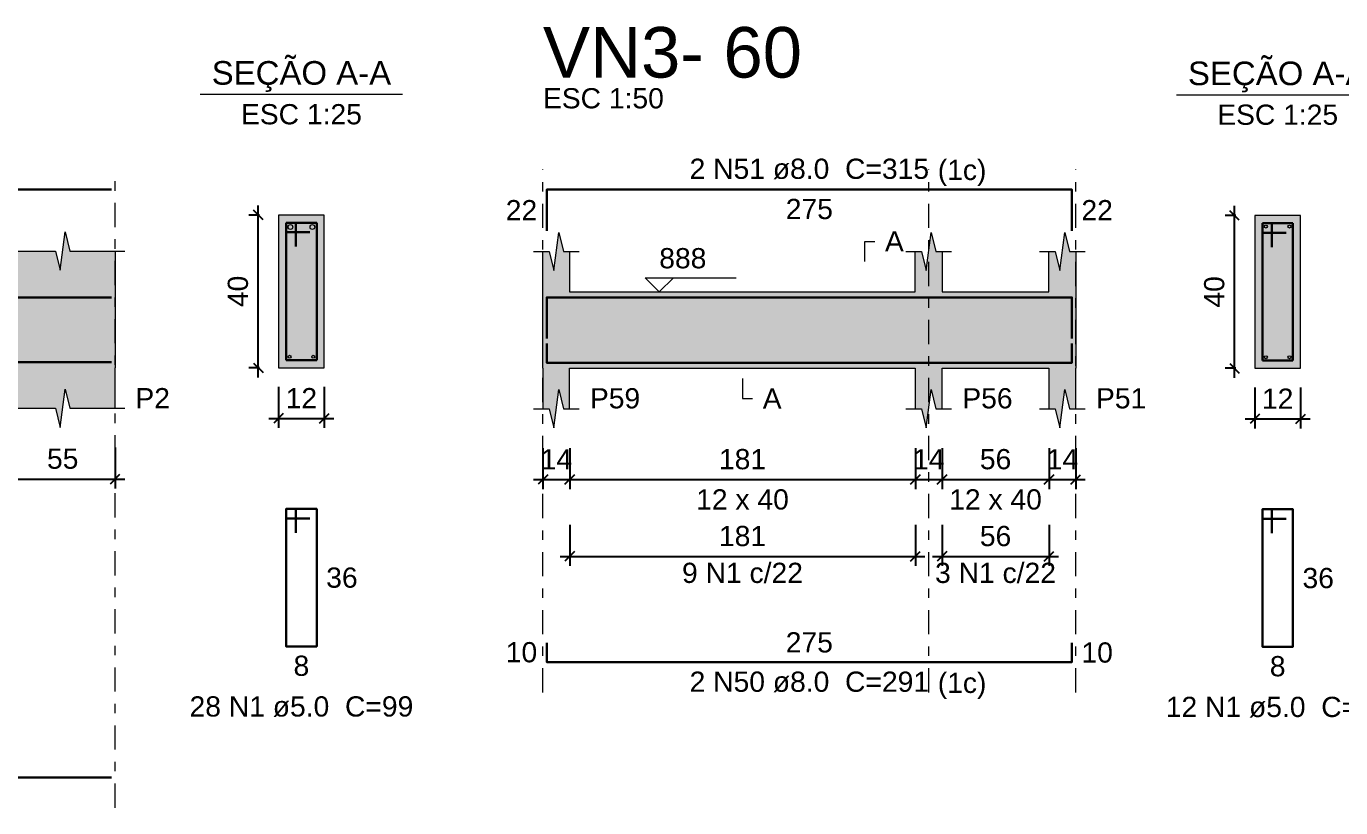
# Model space of a CAD drawing. Header units: millimetres. Extents: x -8 to 605, y -494 to 220.
# Drawn here: x 412.61 to 426.37, y -475.58 to -467.4 of the extents above; entities that cross this region are included whole.
import ezdxf

# ---------------------------------------------------------------- set-up
doc = ezdxf.new("R2010")
doc.units = ezdxf.units.MM
doc.header["$MEASUREMENT"] = 0
doc.linetypes.add('DASHDOT', pattern=[2.54, 1.27, -0.635, 0, -0.635])
doc.linetypes.add('NULL', pattern=[0])
for name, color, linetype, lineweight in [('Descrição da armadura', 7, 'Continuous', 0), ('DT-Barras na forma', 7, 'Continuous', 30), ('DT-Barras no corte', 5, 'Continuous', 5), ('DT-Barras rebatidas', 7, 'Continuous', 30), ('DT-Cotas', 7, 'Continuous', 5), ('DT-Forma', 5, 'Continuous', 5), ('DT-Hachura forma vigas', 252, 'Continuous', 5), ('DT-Hachura seção vigas', 252, 'Continuous', 5), ('DT-Pontilhado', 9, 'DASHDOT', 5), ('DT-Textos', 7, 'Continuous', 5), ('DT-Título', 5, 'Continuous', 20), ('Textos armaduras', 7, 'Continuous', 0)]:
    doc.layers.add(name, color=color, linetype=linetype, lineweight=lineweight)
doc.styles.add('Arial', font='arial.ttf')
doc.dimstyles.new('UM_25.000000', dxfattribs={"dimtxt": 0.18, "dimasz": 0.1, "dimexe": 0.1, "dimexo": 0.2, "dimgap": 0, "dimtad": 1, "dimtih": 1, "dimtoh": 1, "dimdec": 1, "dimlfac": 25, "dimzin": 0, "dimdsep": 46, "dimtxsty": 'Standard', "dimcen": 0.09, "dimdle": 0.1, "dimadec": 1, "dimazin": 2, "dimtfac": 1, "dimtdec": 4, "dimtofl": 0, "dimtmove": 0, "dimatfit": 3, "dimfxl": 1, "dimtolj": 1, "dimarcsym": 0})
doc.dimstyles.new('UM_50.000000', dxfattribs={"dimtxt": 0.18, "dimasz": 0.1, "dimexe": 0.1, "dimexo": 0.2, "dimgap": 0, "dimtad": 1, "dimtih": 1, "dimtoh": 1, "dimdec": 1, "dimlfac": 50, "dimzin": 0, "dimdsep": 46, "dimtxsty": 'Standard', "dimcen": 0.09, "dimdle": 0.1, "dimadec": 1, "dimazin": 2, "dimtfac": 1, "dimtdec": 4, "dimtofl": 0, "dimtmove": 0, "dimatfit": 3, "dimfxl": 1, "dimtolj": 1, "dimarcsym": 0})

# ---------------------------------------------------------------- blocks, each defined once
blk = doc.blocks.new('_Oblique')
at = {"color": 0, "linetype": 'ByBlock', "lineweight": -2}
blk.add_line((-0.5, -0.5), (0.5, 0.5), dxfattribs=at)
blk = doc.blocks.new('*D5031')
at = {"layer": 'Defpoints', "color": 0, "transparency": 16777216}
for p in [(412.437, -471.611), (413.537, -471.611), (413.537, -472.14)]:
    blk.add_point(p, dxfattribs=at)
at = {"layer": 'DT-Cotas', "color": 0, "lineweight": -2, "transparency": 16777216}
for p, q in [((412.437, -471.811), (412.437, -472.24)), ((413.537, -471.811), (413.537, -472.24)), ((412.337, -472.14), (413.637, -472.14))]:
    blk.add_line(p, q, dxfattribs=at)
at = {"layer": 'DT-Cotas', "color": 0, "lineweight": -2, "transparency": 16777216, "xscale": 0.1, "yscale": 0.1, "zscale": 0.1, "rotation": 180}
blk.add_blockref('_Oblique', (412.437, -472.14), dxfattribs=at)
at = {"layer": 'DT-Cotas', "color": 0, "lineweight": -2, "transparency": 16777216, "xscale": 0.1, "yscale": 0.1, "zscale": 0.1}
blk.add_blockref('_Oblique', (413.537, -472.14), dxfattribs=at)
at = {"layer": 'DT-Cotas', "color": 7, "transparency": 16777216, "insert": (412.987, -471.928), "char_height": 0.2118, "attachment_point": 5, "rotation": 0.0057, "style": 'Arial'}
blk.add_mtext('\\A1;55', dxfattribs=at)
blk = doc.blocks.new('*D5032')
at = {"layer": 'Defpoints', "color": 0, "transparency": 16777216}
for p in [(415.035, -469.375), (415.247, -469.375), (415.247, -470.975)]:
    blk.add_point(p, dxfattribs=at)
at = {"layer": 'DT-Cotas', "color": 0, "lineweight": -2, "transparency": 16777216}
for p, q in [((415.035, -471.075), (415.035, -469.275)), ((415.047, -469.375), (414.935, -469.375)), ((415.047, -470.975), (414.935, -470.975))]:
    blk.add_line(p, q, dxfattribs=at)
at = {"layer": 'DT-Cotas', "color": 0, "lineweight": -2, "transparency": 16777216, "xscale": 0.1, "yscale": 0.1, "zscale": 0.1}
for p, rotation in [((415.035, -469.375), 90), ((415.035, -470.975), 270)]:
    blk.add_blockref('_Oblique', p, dxfattribs=dict(at, rotation=rotation))
at = {"layer": 'DT-Cotas', "color": 7, "transparency": 16777216, "insert": (414.823, -470.175), "char_height": 0.2118, "attachment_point": 5, "rotation": 90, "style": 'Arial'}
blk.add_mtext('\\A1;40', dxfattribs=at)
blk = doc.blocks.new('*D5033')
at = {"layer": 'Defpoints', "color": 0, "transparency": 16777216}
for p in [(415.247, -470.975), (415.727, -470.975), (415.727, -471.505)]:
    blk.add_point(p, dxfattribs=at)
at = {"layer": 'DT-Cotas', "color": 0, "lineweight": -2, "transparency": 16777216}
for p, q in [((415.247, -471.175), (415.247, -471.605)), ((415.727, -471.175), (415.727, -471.605)), ((415.147, -471.505), (415.827, -471.505))]:
    blk.add_line(p, q, dxfattribs=at)
at = {"layer": 'DT-Cotas', "color": 0, "lineweight": -2, "transparency": 16777216, "xscale": 0.1, "yscale": 0.1, "zscale": 0.1, "rotation": 180}
blk.add_blockref('_Oblique', (415.247, -471.505), dxfattribs=at)
at = {"layer": 'DT-Cotas', "color": 0, "lineweight": -2, "transparency": 16777216, "xscale": 0.1, "yscale": 0.1, "zscale": 0.1}
blk.add_blockref('_Oblique', (415.727, -471.505), dxfattribs=at)
at = {"layer": 'DT-Cotas', "color": 7, "transparency": 16777216, "insert": (415.487, -471.293), "char_height": 0.2118, "attachment_point": 5, "rotation": 0.0057, "style": 'Arial'}
blk.add_mtext('\\A1;12', dxfattribs=at)
blk = doc.blocks.new('*D5051')
at = {"layer": 'Defpoints', "color": 0, "transparency": 16777216}
for p in [(418.017, -471.615), (418.297, -471.615), (418.297, -472.145)]:
    blk.add_point(p, dxfattribs=at)
at = {"layer": 'DT-Cotas', "color": 0, "lineweight": -2, "transparency": 16777216}
for p, q in [((418.017, -471.815), (418.017, -472.245)), ((418.297, -471.815), (418.297, -472.245)), ((417.917, -472.145), (418.397, -472.145))]:
    blk.add_line(p, q, dxfattribs=at)
at = {"layer": 'DT-Cotas', "color": 0, "lineweight": -2, "transparency": 16777216, "xscale": 0.1, "yscale": 0.1, "zscale": 0.1, "rotation": 180}
blk.add_blockref('_Oblique', (418.017, -472.145), dxfattribs=at)
at = {"layer": 'DT-Cotas', "color": 0, "lineweight": -2, "transparency": 16777216, "xscale": 0.1, "yscale": 0.1, "zscale": 0.1}
blk.add_blockref('_Oblique', (418.297, -472.145), dxfattribs=at)
at = {"layer": 'DT-Cotas', "color": 7, "transparency": 16777216, "insert": (418.157, -471.933), "char_height": 0.2118, "attachment_point": 5, "rotation": 0.0057, "style": 'Arial'}
blk.add_mtext('\\A1;14', dxfattribs=at)
blk = doc.blocks.new('*D5052')
at = {"layer": 'Defpoints', "color": 0, "transparency": 16777216}
for p in [(418.297, -471.615), (421.917, -471.615), (421.917, -472.145)]:
    blk.add_point(p, dxfattribs=at)
at = {"layer": 'DT-Cotas', "color": 0, "lineweight": -2, "transparency": 16777216}
for p, q in [((418.297, -471.815), (418.297, -472.245)), ((421.917, -471.815), (421.917, -472.245)), ((418.197, -472.145), (422.017, -472.145))]:
    blk.add_line(p, q, dxfattribs=at)
at = {"layer": 'DT-Cotas', "color": 0, "lineweight": -2, "transparency": 16777216, "xscale": 0.1, "yscale": 0.1, "zscale": 0.1, "rotation": 180}
blk.add_blockref('_Oblique', (418.297, -472.145), dxfattribs=at)
at = {"layer": 'DT-Cotas', "color": 0, "lineweight": -2, "transparency": 16777216, "xscale": 0.1, "yscale": 0.1, "zscale": 0.1}
blk.add_blockref('_Oblique', (421.917, -472.145), dxfattribs=at)
at = {"layer": 'DT-Cotas', "color": 7, "transparency": 16777216, "insert": (420.107, -471.933), "char_height": 0.2118, "attachment_point": 5, "style": 'Arial'}
blk.add_mtext('\\A1;181', dxfattribs=at)
blk = doc.blocks.new('*D5053')
at = {"layer": 'Defpoints', "color": 0, "transparency": 16777216}
for p in [(421.917, -471.615), (422.197, -471.615), (422.197, -472.145)]:
    blk.add_point(p, dxfattribs=at)
at = {"layer": 'DT-Cotas', "color": 0, "lineweight": -2, "transparency": 16777216}
for p, q in [((421.917, -471.815), (421.917, -472.245)), ((422.197, -471.815), (422.197, -472.245)), ((421.817, -472.145), (422.297, -472.145))]:
    blk.add_line(p, q, dxfattribs=at)
at = {"layer": 'DT-Cotas', "color": 0, "lineweight": -2, "transparency": 16777216, "xscale": 0.1, "yscale": 0.1, "zscale": 0.1, "rotation": 180}
blk.add_blockref('_Oblique', (421.917, -472.145), dxfattribs=at)
at = {"layer": 'DT-Cotas', "color": 0, "lineweight": -2, "transparency": 16777216, "xscale": 0.1, "yscale": 0.1, "zscale": 0.1}
blk.add_blockref('_Oblique', (422.197, -472.145), dxfattribs=at)
at = {"layer": 'DT-Cotas', "color": 7, "transparency": 16777216, "insert": (422.057, -471.933), "char_height": 0.2118, "attachment_point": 5, "rotation": 0.0057, "style": 'Arial'}
blk.add_mtext('\\A1;14', dxfattribs=at)
blk = doc.blocks.new('*D5054')
at = {"layer": 'Defpoints', "color": 0, "transparency": 16777216}
for p in [(422.197, -471.615), (423.317, -471.615), (423.317, -472.145)]:
    blk.add_point(p, dxfattribs=at)
at = {"layer": 'DT-Cotas', "color": 0, "lineweight": -2, "transparency": 16777216}
for p, q in [((422.197, -471.815), (422.197, -472.245)), ((423.317, -471.815), (423.317, -472.245)), ((422.097, -472.145), (423.417, -472.145))]:
    blk.add_line(p, q, dxfattribs=at)
at = {"layer": 'DT-Cotas', "color": 0, "lineweight": -2, "transparency": 16777216, "xscale": 0.1, "yscale": 0.1, "zscale": 0.1, "rotation": 180}
blk.add_blockref('_Oblique', (422.197, -472.145), dxfattribs=at)
at = {"layer": 'DT-Cotas', "color": 0, "lineweight": -2, "transparency": 16777216, "xscale": 0.1, "yscale": 0.1, "zscale": 0.1}
blk.add_blockref('_Oblique', (423.317, -472.145), dxfattribs=at)
at = {"layer": 'DT-Cotas', "color": 7, "transparency": 16777216, "insert": (422.757, -471.933), "char_height": 0.2118, "attachment_point": 5, "rotation": 0.0057, "style": 'Arial'}
blk.add_mtext('\\A1;56', dxfattribs=at)
blk = doc.blocks.new('*D5055')
at = {"layer": 'Defpoints', "color": 0, "transparency": 16777216}
for p in [(423.317, -471.615), (423.597, -471.615), (423.597, -472.145)]:
    blk.add_point(p, dxfattribs=at)
at = {"layer": 'DT-Cotas', "color": 0, "lineweight": -2, "transparency": 16777216}
for p, q in [((423.317, -471.815), (423.317, -472.245)), ((423.597, -471.815), (423.597, -472.245)), ((423.217, -472.145), (423.697, -472.145))]:
    blk.add_line(p, q, dxfattribs=at)
at = {"layer": 'DT-Cotas', "color": 0, "lineweight": -2, "transparency": 16777216, "xscale": 0.1, "yscale": 0.1, "zscale": 0.1, "rotation": 180}
blk.add_blockref('_Oblique', (423.317, -472.145), dxfattribs=at)
at = {"layer": 'DT-Cotas', "color": 0, "lineweight": -2, "transparency": 16777216, "xscale": 0.1, "yscale": 0.1, "zscale": 0.1}
blk.add_blockref('_Oblique', (423.597, -472.145), dxfattribs=at)
at = {"layer": 'DT-Cotas', "color": 7, "transparency": 16777216, "insert": (423.457, -471.933), "char_height": 0.2118, "attachment_point": 5, "rotation": 0.0057, "style": 'Arial'}
blk.add_mtext('\\A1;14', dxfattribs=at)
blk = doc.blocks.new('*D5056')
at = {"layer": 'Defpoints', "color": 0, "transparency": 16777216}
for p in [(425.26, -469.38), (425.472, -469.38), (425.472, -470.98)]:
    blk.add_point(p, dxfattribs=at)
at = {"layer": 'DT-Cotas', "color": 0, "lineweight": -2, "transparency": 16777216}
for p, q in [((425.26, -471.08), (425.26, -469.28)), ((425.272, -469.38), (425.16, -469.38)), ((425.272, -470.98), (425.16, -470.98))]:
    blk.add_line(p, q, dxfattribs=at)
at = {"layer": 'DT-Cotas', "color": 0, "lineweight": -2, "transparency": 16777216, "xscale": 0.1, "yscale": 0.1, "zscale": 0.1}
for p, rotation in [((425.26, -469.38), 90), ((425.26, -470.98), 270)]:
    blk.add_blockref('_Oblique', p, dxfattribs=dict(at, rotation=rotation))
at = {"layer": 'DT-Cotas', "color": 7, "transparency": 16777216, "insert": (425.048, -470.18), "char_height": 0.2118, "attachment_point": 5, "rotation": 90, "style": 'Arial'}
blk.add_mtext('\\A1;40', dxfattribs=at)
blk = doc.blocks.new('*D5057')
at = {"layer": 'Defpoints', "color": 0, "transparency": 16777216}
for p in [(425.472, -470.98), (425.952, -470.98), (425.952, -471.509)]:
    blk.add_point(p, dxfattribs=at)
at = {"layer": 'DT-Cotas', "color": 0, "lineweight": -2, "transparency": 16777216}
for p, q in [((425.472, -471.18), (425.472, -471.609)), ((425.952, -471.18), (425.952, -471.609)), ((425.372, -471.509), (426.052, -471.509))]:
    blk.add_line(p, q, dxfattribs=at)
at = {"layer": 'DT-Cotas', "color": 0, "lineweight": -2, "transparency": 16777216, "xscale": 0.1, "yscale": 0.1, "zscale": 0.1, "rotation": 180}
blk.add_blockref('_Oblique', (425.472, -471.509), dxfattribs=at)
at = {"layer": 'DT-Cotas', "color": 0, "lineweight": -2, "transparency": 16777216, "xscale": 0.1, "yscale": 0.1, "zscale": 0.1}
blk.add_blockref('_Oblique', (425.952, -471.509), dxfattribs=at)
at = {"layer": 'DT-Cotas', "color": 7, "transparency": 16777216, "insert": (425.712, -471.298), "char_height": 0.2118, "attachment_point": 5, "rotation": 0.0057, "style": 'Arial'}
blk.add_mtext('\\A1;12', dxfattribs=at)
blk = doc.blocks.new('*D5058')
at = {"layer": 'Defpoints', "color": 0, "transparency": 16777216}
for p in [(418.297, -472.42), (421.917, -472.42), (421.917, -472.95)]:
    blk.add_point(p, dxfattribs=at)
at = {"layer": 'DT-Cotas', "color": 0, "lineweight": -2, "transparency": 16777216}
for p, q in [((418.297, -472.62), (418.297, -473.05)), ((421.917, -472.62), (421.917, -473.05)), ((418.197, -472.95), (422.017, -472.95))]:
    blk.add_line(p, q, dxfattribs=at)
at = {"layer": 'DT-Cotas', "color": 0, "lineweight": -2, "transparency": 16777216, "xscale": 0.1, "yscale": 0.1, "zscale": 0.1, "rotation": 180}
blk.add_blockref('_Oblique', (418.297, -472.95), dxfattribs=at)
at = {"layer": 'DT-Cotas', "color": 0, "lineweight": -2, "transparency": 16777216, "xscale": 0.1, "yscale": 0.1, "zscale": 0.1}
blk.add_blockref('_Oblique', (421.917, -472.95), dxfattribs=at)
at = {"layer": 'DT-Cotas', "color": 7, "transparency": 16777216, "insert": (420.107, -472.738), "char_height": 0.2118, "attachment_point": 5, "style": 'Arial'}
blk.add_mtext('\\A1;181', dxfattribs=at)
blk = doc.blocks.new('*D5059')
at = {"layer": 'Defpoints', "color": 0, "transparency": 16777216}
for p in [(422.197, -472.42), (423.317, -472.42), (423.317, -472.95)]:
    blk.add_point(p, dxfattribs=at)
at = {"layer": 'DT-Cotas', "color": 0, "lineweight": -2, "transparency": 16777216}
for p, q in [((422.197, -472.62), (422.197, -473.05)), ((423.317, -472.62), (423.317, -473.05)), ((422.097, -472.95), (423.417, -472.95))]:
    blk.add_line(p, q, dxfattribs=at)
at = {"layer": 'DT-Cotas', "color": 0, "lineweight": -2, "transparency": 16777216, "xscale": 0.1, "yscale": 0.1, "zscale": 0.1, "rotation": 180}
blk.add_blockref('_Oblique', (422.197, -472.95), dxfattribs=at)
at = {"layer": 'DT-Cotas', "color": 0, "lineweight": -2, "transparency": 16777216, "xscale": 0.1, "yscale": 0.1, "zscale": 0.1}
blk.add_blockref('_Oblique', (423.317, -472.95), dxfattribs=at)
at = {"layer": 'DT-Cotas', "color": 7, "transparency": 16777216, "insert": (422.757, -472.738), "char_height": 0.2118, "attachment_point": 5, "rotation": 0.0057, "style": 'Arial'}
blk.add_mtext('\\A1;56', dxfattribs=at)

msp = doc.modelspace()

# ---------------------------------------------------------------- hatches: boundary and pattern name
at = {"layer": 'DT-Hachura forma vigas', "linetype": 'Continuous'}
for points in [[(413.5368, -471.399), (413.5368, -470.9754), (413.5368, -470.1754), (413.5368, -469.7518), (413.0618, -469.7518), (413.0118, -469.5518), (412.9618, -469.9518), (412.9118, -469.7518), (412.4368, -469.7518), (412.4368, -470.1754), (409.6566, -470.1754), (409.6566, -470.9754), (412.4368, -470.9754), (412.4368, -471.399), (412.9118, -471.399), (412.9618, -471.599), (413.0118, -471.199), (413.0618, -471.399), (413.5368, -471.399)], [(423.5965, -471.4035), (423.5965, -470.9799), (423.5965, -470.1799), (423.5965, -469.7563), (423.5315, -469.7563), (423.4815, -469.5563), (423.4315, -469.9563), (423.3815, -469.7563), (423.3165, -469.7563), (423.3165, -470.1799), (422.1965, -470.1799), (422.1965, -469.7563), (422.1315, -469.7563), (422.0815, -469.5563), (422.0315, -469.9563), (421.9815, -469.7563), (421.9165, -469.7563), (421.9165, -470.1799), (418.2965, -470.1799), (418.2965, -469.7563), (418.2315, -469.7563), (418.1815, -469.5563), (418.1315, -469.9563), (418.0815, -469.7563), (418.0165, -469.7563), (418.0165, -470.1799), (418.0165, -470.9799), (418.0165, -471.4035), (418.0815, -471.4035), (418.1315, -471.6035), (418.1815, -471.2035), (418.2315, -471.4035), (418.2965, -471.4035), (418.2965, -470.9799), (421.9165, -470.9799), (421.9165, -471.4035), (421.9815, -471.4035), (422.0315, -471.6035), (422.0815, -471.2035), (422.1315, -471.4035), (422.1965, -471.4035), (422.1965, -470.9799), (423.3165, -470.9799), (423.3165, -471.4035), (423.3815, -471.4035), (423.4315, -471.6035), (423.4815, -471.2035), (423.5315, -471.4035), (423.5965, -471.4035)]]:
    msp.add_hatch(color=252, dxfattribs=at).paths.add_polyline_path(points)
at = {"layer": 'DT-Hachura seção vigas', "linetype": 'Continuous'}
for points in [[(415.247, -470.9754), (415.247, -470.9754), (415.727, -470.9754), (415.727, -469.3754), (415.247, -469.3754), (415.247, -470.9754)], [(425.4716, -470.9799), (425.4716, -470.9799), (425.9516, -470.9799), (425.9516, -469.3799), (425.4716, -469.3799), (425.4716, -470.9799)]]:
    msp.add_hatch(color=252, dxfattribs=at).paths.add_polyline_path(points)

# ---------------------------------------------------------------- linework, layer by layer
at = {"layer": 'DT-Barras na forma'}
for p, q in [((415.427, -469.4554), (415.327, -469.4554)), ((415.327, -469.4554), (415.327, -470.8954)), ((415.647, -469.4554), (415.327, -469.4554)), ((415.327, -469.4554), (415.327, -469.5554)), ((415.327, -469.5554), (415.577, -469.5554)), ((415.427, -469.7054), (415.427, -469.4554)), ((415.647, -470.8954), (415.647, -469.4554)), ((425.6516, -469.4599), (425.5516, -469.4599)), ((425.5516, -469.4599), (425.5516, -470.8999)), ((425.8716, -469.4599), (425.5516, -469.4599)), ((425.5516, -469.4599), (425.5516, -469.5599)), ((425.5516, -469.5599), (425.8016, -469.5599)), ((425.6516, -469.7099), (425.6516, -469.4599)), ((425.8716, -470.8999), (425.8716, -469.4599)), ((415.327, -470.8954), (415.647, -470.8954)), ((425.5516, -470.8999), (425.8716, -470.8999))]:
    msp.add_line(p, q, dxfattribs=at)
for points in [[(398.8966, -470.5254), (398.8966, -470.2379), (413.4968, -470.2379)], [(418.0565, -470.6695), (418.0565, -470.2379), (423.5565, -470.2379), (423.5565, -470.6695)], [(398.8966, -470.7174), (398.8966, -470.9174), (413.4968, -470.9174)], [(418.0565, -470.7219), (418.0565, -470.9219), (423.5565, -470.9219), (423.5565, -470.7219)]]:
    msp.add_lwpolyline(points, dxfattribs=at)
at = {"layer": 'DT-Barras no corte'}
for centre, radius in [((415.372, -469.5004), 0.025), ((415.602, -469.5004), 0.025), ((425.5876, -469.4959), 0.016), ((425.8356, -469.4959), 0.016), ((415.363, -470.8594), 0.016), ((415.611, -470.8594), 0.016), ((425.5876, -470.8639), 0.016), ((425.8356, -470.8639), 0.016)]:
    msp.add_circle(centre, radius, dxfattribs=at)
at = {"layer": 'DT-Barras rebatidas'}
for points in [[(398.8966, -469.3958), (398.8966, -469.1083), (413.4968, -469.1083)], [(418.0565, -469.5399), (418.0565, -469.1083), (423.5565, -469.1083), (423.5565, -469.5399)], [(415.427, -472.7021), (415.427, -472.4521), (415.327, -472.4521), (415.327, -473.8921), (415.647, -473.8921), (415.647, -472.4521), (415.327, -472.4521), (415.327, -472.5521), (415.577, -472.5521)], [(425.6516, -472.7066), (425.6516, -472.4566), (425.5516, -472.4566), (425.5516, -473.8966), (425.8716, -473.8966), (425.8716, -472.4566), (425.5516, -472.4566), (425.5516, -472.5566), (425.8016, -472.5566)], [(418.0565, -473.8565), (418.0565, -474.0565), (423.5565, -474.0565), (423.5565, -473.8565)], [(398.8966, -475.0644), (398.8966, -475.2644), (413.4968, -475.2644)]]:
    msp.add_lwpolyline(points, dxfattribs=at)
at = {"layer": 'DT-Forma'}
for p, q in [((415.727, -469.3754), (415.247, -469.3754)), ((415.247, -469.3754), (415.247, -470.9754)), ((415.727, -470.9754), (415.727, -469.3754)), ((425.9516, -469.3799), (425.4716, -469.3799)), ((425.4716, -469.3799), (425.4716, -470.9799)), ((425.9516, -470.9799), (425.9516, -469.3799)), ((412.9618, -469.9518), (413.0118, -469.5518)), ((413.0118, -469.5518), (413.0618, -469.7518)), ((418.1315, -469.9563), (418.1815, -469.5563)), ((418.1815, -469.5563), (418.2315, -469.7563)), ((422.0315, -469.9563), (422.0815, -469.5563)), ((422.0815, -469.5563), (422.1315, -469.7563)), ((423.4315, -469.9563), (423.4815, -469.5563)), ((423.4815, -469.5563), (423.5315, -469.7563)), ((412.3368, -469.7518), (412.9118, -469.7518)), ((412.9118, -469.7518), (412.9618, -469.9518)), ((413.0618, -469.7518), (413.6368, -469.7518)), ((413.5368, -469.7518), (413.5368, -470.1754)), ((417.9165, -469.7563), (418.0815, -469.7563)), ((418.0165, -470.1799), (418.0165, -469.7563)), ((418.0815, -469.7563), (418.1315, -469.9563)), ((418.2315, -469.7563), (418.3965, -469.7563)), ((418.2965, -469.7563), (418.2965, -470.1799)), ((421.8165, -469.7563), (421.9815, -469.7563)), ((421.9165, -470.1799), (421.9165, -469.7563)), ((421.9815, -469.7563), (422.0315, -469.9563)), ((422.1315, -469.7563), (422.2965, -469.7563)), ((422.1965, -469.7563), (422.1965, -470.1799)), ((423.2165, -469.7563), (423.3815, -469.7563)), ((423.3165, -470.1799), (423.3165, -469.7563)), ((423.3815, -469.7563), (423.4315, -469.9563)), ((423.5315, -469.7563), (423.6965, -469.7563)), ((423.5965, -469.7563), (423.5965, -470.1799)), ((418.2965, -470.1799), (421.9165, -470.1799)), ((422.1965, -470.1799), (423.3165, -470.1799)), ((413.5368, -471.399), (413.5368, -470.9754)), ((415.247, -470.9754), (415.727, -470.9754)), ((418.0165, -470.9799), (418.0165, -471.4035)), ((418.2965, -471.4035), (418.2965, -470.9799)), ((418.2965, -470.9799), (421.9165, -470.9799)), ((421.9165, -470.9799), (421.9165, -471.4035)), ((422.1965, -471.4035), (422.1965, -470.9799)), ((422.1965, -470.9799), (423.3165, -470.9799)), ((423.3165, -470.9799), (423.3165, -471.4035)), ((423.5965, -471.4035), (423.5965, -470.9799)), ((425.4716, -470.9799), (425.9516, -470.9799)), ((412.9618, -471.599), (413.0118, -471.199)), ((413.0118, -471.199), (413.0618, -471.399)), ((418.1315, -471.6035), (418.1815, -471.2035)), ((418.1815, -471.2035), (418.2315, -471.4035)), ((422.0315, -471.6035), (422.0815, -471.2035)), ((422.0815, -471.2035), (422.1315, -471.4035)), ((423.4315, -471.6035), (423.4815, -471.2035)), ((423.4815, -471.2035), (423.5315, -471.4035)), ((412.3368, -471.399), (412.9118, -471.399)), ((412.9118, -471.399), (412.9618, -471.599)), ((413.0618, -471.399), (413.6368, -471.399)), ((417.9165, -471.4035), (418.0815, -471.4035)), ((418.0815, -471.4035), (418.1315, -471.6035)), ((418.2315, -471.4035), (418.3965, -471.4035)), ((421.8165, -471.4035), (421.9815, -471.4035)), ((421.9815, -471.4035), (422.0315, -471.6035)), ((422.1315, -471.4035), (422.2965, -471.4035)), ((423.2165, -471.4035), (423.3815, -471.4035)), ((423.3815, -471.4035), (423.4315, -471.6035)), ((423.5315, -471.4035), (423.6965, -471.4035))]:
    msp.add_line(p, q, dxfattribs=at)
at = {"layer": 'DT-Forma', "linetype": 'Continuous'}
for p, q in [((413.5368, -470.1754), (413.5368, -470.9754)), ((418.0165, -470.9799), (418.0165, -470.1799)), ((423.5965, -470.1799), (423.5965, -470.9799))]:
    msp.add_line(p, q, dxfattribs=at)
at = {"layer": 'DT-Pontilhado', "ltscale": 0.2}
for p, q in [((413.5368, -475.5821), (413.5368, -468.8965)), ((418.0165, -474.3742), (418.0165, -468.8965)), ((422.0565, -474.3742), (422.0565, -468.8965)), ((423.5965, -474.3742), (423.5965, -468.8965))]:
    msp.add_line(p, q, dxfattribs=at)
at = {"layer": 'DT-Textos'}
for p, q in [((414.428, -468.1105), (416.546, -468.1105)), ((424.6526, -468.115), (426.7706, -468.115))]:
    msp.add_line(p, q, dxfattribs=at)
for points in [[(421.387, -469.8622), (421.387, -469.6504), (421.4929, -469.6504)], [(419.3825, -470.0316), (419.2343, -470.1799), (419.086, -470.0316), (420.0391, -470.0316)], [(420.1065, -471.0858), (420.1065, -471.2976), (420.2124, -471.2976)]]:
    msp.add_lwpolyline(points, dxfattribs=at)

# ---------------------------------------------------------------- texts
at = {"layer": 'Descrição da armadura', "linetype": 'NULL', "char_height": 0.2118, "attachment_point": 8, "line_spacing_factor": 0.9, "style": 'Arial'}
for s, insert, width in [('2 N51 ø8.0  C=315', (420.8067, -469.002), 5.015721), ('9 N1 c/22', (420.1065, -473.2313), 2.53256), ('3 N1 c/22', (422.7565, -473.2313), 2.53256), ('2 N50 ø8.0  C=291', (420.8067, -474.374), 5.015721), ('28 N1 ø5.0  C=99', (415.4873, -474.633), 4.686721), ('12 N1 ø5.0  C=99', (425.7117, -474.638), 4.686721)]:
    msp.add_mtext(s, dxfattribs=dict(at, insert=insert, width=width))
at = {"layer": 'DT-Textos', "linetype": 'NULL', "line_spacing_factor": 0.798, "style": 'Arial'}
for s, insert, char_height, width, attachment_point in [('SEÇÃO A-A', (415.4873, -468.0859), 0.2471, 3.760741, 8), ('SEÇÃO A-A', (425.7117, -468.0909), 0.2471, 3.760741, 8), ('ESC 1:50', (418.0167, -468.261), 0.2118, 2.532883, 7), ('ESC 1:25', (415.4873, -468.428), 0.2118, 2.532883, 8), ('ESC 1:25', (425.7117, -468.433), 0.2118, 2.532883, 8), ('(1c)', (422.1517, -469.0719), 0.2118, 1.018965, 7), ('A', (421.5987, -469.756), 0.2118, 0.394865, 7), ('888', (419.2347, -469.936), 0.2118, 0.987001, 7), ('P2', (413.7483, -471.399), 0.2118, 0.723865, 7), ('P59', (418.5087, -471.403), 0.2118, 1.052866, 7), ('A', (420.3187, -471.403), 0.2118, 0.394865, 7), ('P56', (422.4087, -471.403), 0.2118, 1.052866, 7), ('P51', (423.8087, -471.403), 0.2118, 1.052866, 7), ('12 x 40', (420.1067, -472.462), 0.2118, 1.940747, 8), ('12 x 40', (422.7567, -472.462), 0.2118, 1.940747, 8), ('(1c)', (422.1517, -474.4439), 0.2118, 1.018965, 7)]:
    msp.add_mtext(s, dxfattribs=dict(at, insert=insert, char_height=char_height, width=width, attachment_point=attachment_point))
at = {"layer": 'DT-Título', "linetype": 'NULL', "insert": (418.0167, -467.9431), "char_height": 0.5295, "width": 5.426568, "attachment_point": 7, "line_spacing_factor": 0.798, "style": 'Arial'}
msp.add_mtext('VN3- 60', dxfattribs=at)
at = {"layer": 'Textos armaduras', "linetype": 'NULL', "char_height": 0.2118, "line_spacing_factor": 0.9, "style": 'Arial'}
for s, insert, width, attachment_point in [('22', (417.9565, -469.43), 1.058001, 9), ('275', (420.8065, -469.2056), 1.387001, 2), ('22', (423.6565, -469.2182), 1.058001, 1), ('36', (415.747, -473.0662), 1.058001, 1), ('36', (425.9716, -473.0707), 1.058001, 1), ('275', (420.8065, -473.9592), 1.387001, 8), ('10', (417.9565, -474.0624), 1.058001, 9), ('10', (423.6565, -473.8506), 1.058001, 1), ('8', (415.487, -473.9894), 0.729, 2), ('8', (425.7116, -473.9939), 0.729, 2)]:
    msp.add_mtext(s, dxfattribs=dict(at, insert=insert, width=width, attachment_point=attachment_point))

# ---------------------------------------------------------------- dimensions: what is measured, and where the dimension line sits
at = {"layer": 'DT-Cotas'}
for base, p1, p2, picture, middle in [((415.0352, -469.3754), (415.247, -470.9754), (415.247, -469.3754), '*D5032', (414.8234, -470.1754)), ((425.2598, -469.3799), (425.4716, -470.9799), (425.4716, -469.3799), '*D5056', (425.048, -470.1799))]:
    dim = msp.add_linear_dim(base=base, p1=p1, p2=p2, angle=90, dimstyle='UM_25.000000', override={"dimtxt": 0.2118, "dimasz": 0.1, "dimexe": 0.1, "dimexo": 0.2, "dimtad": 1, "dimtih": 0, "dimtoh": 0, "dimdec": 1, "dimlfac": 25, "dimzin": 8, "dimtxsty": 'Arial', "dimblk": 'Oblique', "dimblk1": 'Oblique', "dimblk2": 'Oblique', "dimsah": 1, "dimdle": 0.1, "dimse1": 0, "dimse2": 0, "dimclrt": 7, "dimadec": 1, "dimazin": 3, "dimtmove": 2, "dimldrblk": 'Oblique'}, dxfattribs=at)
    dim.commit()
    dim.dimension.update_dxf_attribs({"geometry": picture, "text_midpoint": middle, "dimtype": 160, "text_rotation": 90})
for base, p1, p2, dimstyle, override, picture, middle in [((415.727, -471.5049), (415.247, -470.9754), (415.727, -470.9754), 'UM_25.000000', {"dimtxt": 0.2118, "dimasz": 0.1, "dimexe": 0.1, "dimexo": 0.2, "dimtad": 1, "dimtih": 0, "dimtoh": 0, "dimdec": 1, "dimlfac": 25, "dimzin": 8, "dimtxsty": 'Arial', "dimblk": 'Oblique', "dimblk1": 'Oblique', "dimblk2": 'Oblique', "dimsah": 1, "dimdle": 0.1, "dimse1": 0, "dimse2": 0, "dimclrt": 7, "dimadec": 1, "dimazin": 3, "dimtmove": 2, "dimldrblk": 'Oblique'}, '*D5033', (415.487, -471.2931)), ((425.9516, -471.5094), (425.4716, -470.9799), (425.9516, -470.9799), 'UM_25.000000', {"dimtxt": 0.2118, "dimasz": 0.1, "dimexe": 0.1, "dimexo": 0.2, "dimtad": 1, "dimtih": 0, "dimtoh": 0, "dimdec": 1, "dimlfac": 25, "dimzin": 8, "dimtxsty": 'Arial', "dimblk": 'Oblique', "dimblk1": 'Oblique', "dimblk2": 'Oblique', "dimsah": 1, "dimdle": 0.1, "dimse1": 0, "dimse2": 0, "dimclrt": 7, "dimadec": 1, "dimazin": 3, "dimtmove": 2, "dimldrblk": 'Oblique'}, '*D5057', (425.7116, -471.2976)), ((413.5368, -472.1403), (412.4368, -471.6108), (413.5368, -471.6108), 'UM_50.000000', {"dimtxt": 0.2118, "dimasz": 0.1, "dimexe": 0.1, "dimexo": 0.2, "dimtad": 1, "dimtih": 0, "dimtoh": 0, "dimdec": 1, "dimlfac": 50, "dimzin": 8, "dimtxsty": 'Arial', "dimblk": 'Oblique', "dimblk1": 'Oblique', "dimblk2": 'Oblique', "dimsah": 1, "dimdle": 0.1, "dimse1": 0, "dimse2": 0, "dimclrt": 7, "dimadec": 1, "dimazin": 3, "dimtmove": 2, "dimldrblk": 'Oblique'}, '*D5031', (412.9868, -471.9285)), ((418.2965, -472.1448), (418.0165, -471.6153), (418.2965, -471.6153), 'UM_50.000000', {"dimtxt": 0.2118, "dimasz": 0.1, "dimexe": 0.1, "dimexo": 0.2, "dimtad": 1, "dimtih": 0, "dimtoh": 0, "dimdec": 1, "dimlfac": 50, "dimzin": 8, "dimtxsty": 'Arial', "dimblk": 'Oblique', "dimblk1": 'Oblique', "dimblk2": 'Oblique', "dimsah": 1, "dimdle": 0.1, "dimse1": 0, "dimse2": 0, "dimclrt": 7, "dimadec": 1, "dimazin": 3, "dimtmove": 2, "dimldrblk": 'Oblique'}, '*D5051', (418.1565, -471.933)), ((422.1965, -472.1448), (421.9165, -471.6153), (422.1965, -471.6153), 'UM_50.000000', {"dimtxt": 0.2118, "dimasz": 0.1, "dimexe": 0.1, "dimexo": 0.2, "dimtad": 1, "dimtih": 0, "dimtoh": 0, "dimdec": 1, "dimlfac": 50, "dimzin": 8, "dimtxsty": 'Arial', "dimblk": 'Oblique', "dimblk1": 'Oblique', "dimblk2": 'Oblique', "dimsah": 1, "dimdle": 0.1, "dimse1": 0, "dimse2": 0, "dimclrt": 7, "dimadec": 1, "dimazin": 3, "dimtmove": 2, "dimldrblk": 'Oblique'}, '*D5053', (422.0565, -471.933)), ((423.3165, -472.1448), (422.1965, -471.6153), (423.3165, -471.6153), 'UM_50.000000', {"dimtxt": 0.2118, "dimasz": 0.1, "dimexe": 0.1, "dimexo": 0.2, "dimtad": 1, "dimtih": 0, "dimtoh": 0, "dimdec": 1, "dimlfac": 50, "dimzin": 8, "dimtxsty": 'Arial', "dimblk": 'Oblique', "dimblk1": 'Oblique', "dimblk2": 'Oblique', "dimsah": 1, "dimdle": 0.1, "dimse1": 0, "dimse2": 0, "dimclrt": 7, "dimadec": 1, "dimazin": 3, "dimtmove": 2, "dimldrblk": 'Oblique'}, '*D5054', (422.7565, -471.933)), ((423.5965, -472.1448), (423.3165, -471.6153), (423.5965, -471.6153), 'UM_50.000000', {"dimtxt": 0.2118, "dimasz": 0.1, "dimexe": 0.1, "dimexo": 0.2, "dimtad": 1, "dimtih": 0, "dimtoh": 0, "dimdec": 1, "dimlfac": 50, "dimzin": 8, "dimtxsty": 'Arial', "dimblk": 'Oblique', "dimblk1": 'Oblique', "dimblk2": 'Oblique', "dimsah": 1, "dimdle": 0.1, "dimse1": 0, "dimse2": 0, "dimclrt": 7, "dimadec": 1, "dimazin": 3, "dimtmove": 2, "dimldrblk": 'Oblique'}, '*D5055', (423.4565, -471.933)), ((423.3165, -472.9496), (422.1965, -472.4201), (423.3165, -472.4201), 'UM_50.000000', {"dimtxt": 0.2118, "dimasz": 0.1, "dimexe": 0.1, "dimexo": 0.2, "dimtad": 1, "dimtih": 0, "dimtoh": 0, "dimdec": 1, "dimlfac": 50, "dimzin": 8, "dimtxsty": 'Arial', "dimblk": 'Oblique', "dimblk1": 'Oblique', "dimblk2": 'Oblique', "dimsah": 1, "dimdle": 0.1, "dimse1": 0, "dimse2": 0, "dimclrt": 7, "dimadec": 1, "dimazin": 3, "dimtmove": 2, "dimldrblk": 'Oblique'}, '*D5059', (422.7565, -472.7378))]:
    dim = msp.add_linear_dim(base=base, p1=p1, p2=p2, dimstyle=dimstyle, override=override, dxfattribs=at)
    dim.commit()
    dim.dimension.update_dxf_attribs({"geometry": picture, "text_midpoint": middle, "dimtype": 160, "text_rotation": 0.00573})
for base, p1, p2, picture, middle in [((421.9165, -472.1448), (418.2965, -471.6153), (421.9165, -471.6153), '*D5052', (420.1065, -471.933)), ((421.9165, -472.9496), (418.2965, -472.4201), (421.9165, -472.4201), '*D5058', (420.1065, -472.7378))]:
    dim = msp.add_linear_dim(base=base, p1=p1, p2=p2, dimstyle='UM_50.000000', override={"dimtxt": 0.2118, "dimasz": 0.1, "dimexe": 0.1, "dimexo": 0.2, "dimtad": 1, "dimtih": 0, "dimtoh": 0, "dimdec": 1, "dimlfac": 50, "dimzin": 8, "dimtxsty": 'Arial', "dimblk": 'Oblique', "dimblk1": 'Oblique', "dimblk2": 'Oblique', "dimsah": 1, "dimdle": 0.1, "dimse1": 0, "dimse2": 0, "dimclrt": 7, "dimadec": 1, "dimazin": 3, "dimtmove": 2, "dimldrblk": 'Oblique'}, dxfattribs=at)
    dim.commit()
    dim.dimension.update_dxf_attribs({"geometry": picture, "text_midpoint": middle, "dimtype": 160})

doc.saveas('drawing.dxf')
